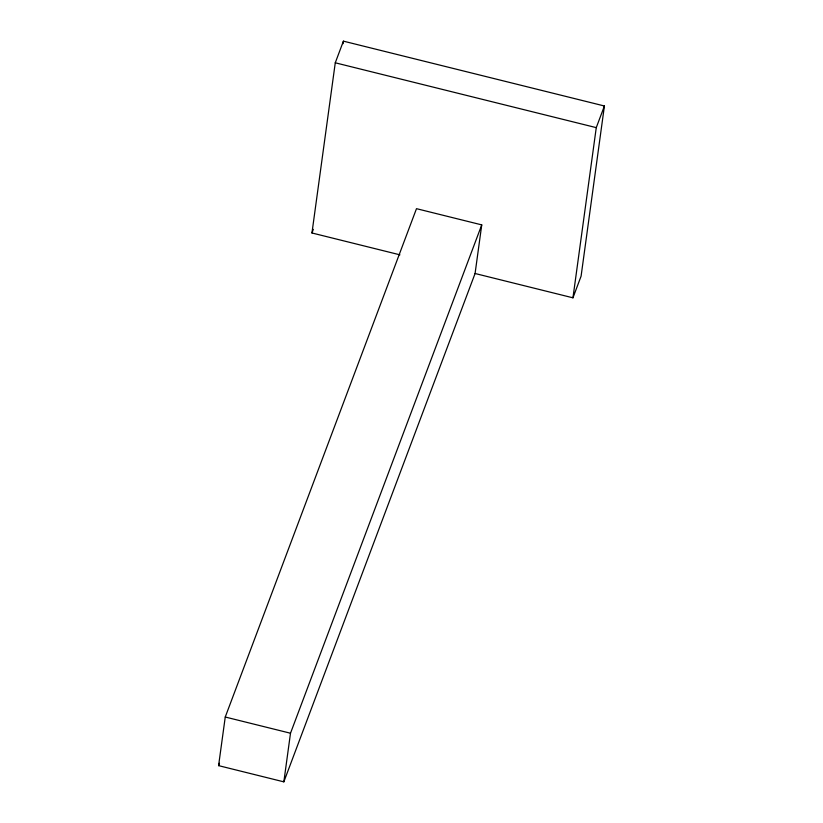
<?xml version="1.0" encoding="UTF-8"?>
<svg xmlns="http://www.w3.org/2000/svg" width="823" height="823" viewBox="0 0 823 823"><rect width="100%" height="100%" fill="white"/><g stroke="black" fill="none" stroke-linecap="round" stroke-linejoin="round"><path stroke-width="1.23" d="M218.589 765.637L225.255 717.018L416.489 208.672L481.743 224.885L475.077 273.503L283.842 781.85L218.589 765.637L219.494 763.24M399.916 254.832L311.958 232.981L335.27 62.795L343.417 41.15L604.411 105.992L581.089 276.178L572.952 297.823L475.077 273.503M343.068 43.691L343.417 41.15M283.842 781.85L290.498 733.231L481.743 224.885M572.952 297.823L596.264 127.637L604.411 105.992M311.958 232.981L313.316 229.37M335.27 62.795L596.264 127.637M225.255 717.018L290.498 733.231"/></g></svg>
